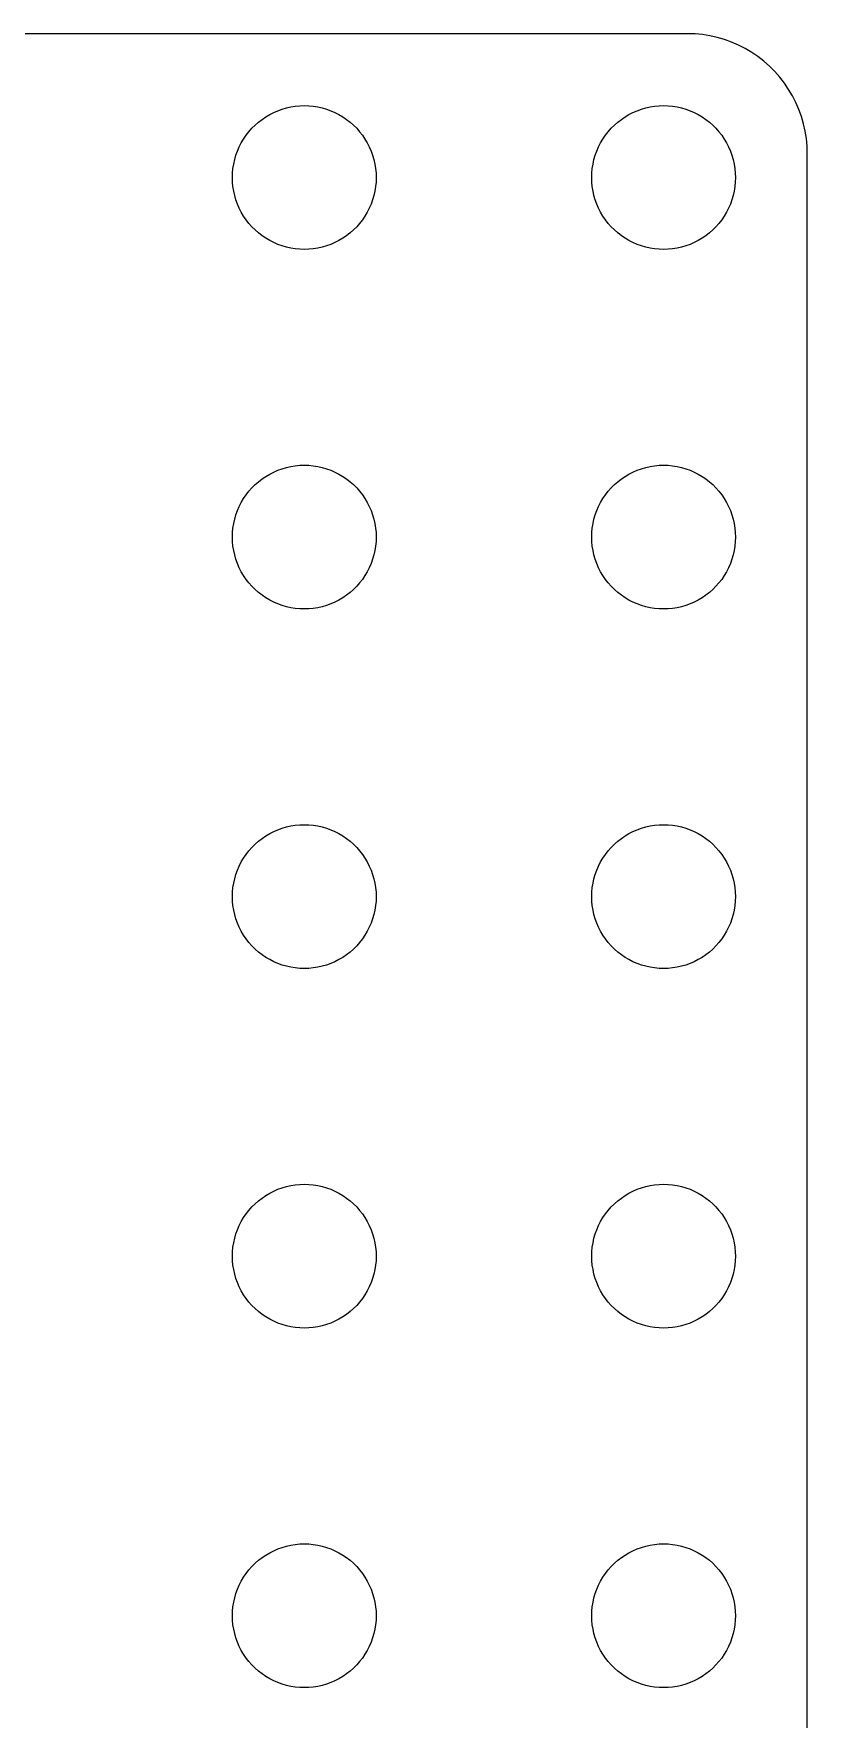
# Model space of a CAD drawing. Header units: metres. Extents: x -66 to 66, y -66 to 66.
# Drawn here: x 33.7 to 66, y -4.3 to 66 of the extents above; entities that cross this region are included whole.
import ezdxf

# ---------------------------------------------------------------- set-up
doc = ezdxf.new("R2010")
doc.units = ezdxf.units.M

msp = doc.modelspace()

# ---------------------------------------------------------------- linework, layer by layer
for p, q in [((61, 66), (-61, 66)), ((61.3139, 65.9901), (61, 66)), ((61.6267, 65.9606), (61.3139, 65.9901)), ((61.9369, 65.9114), (61.6267, 65.9606)), ((62.2435, 65.8429), (61.9369, 65.9114)), ((62.5451, 65.7553), (62.2435, 65.8429)), ((62.8406, 65.6489), (62.5451, 65.7553)), ((63.1289, 65.5241), (62.8406, 65.6489)), ((63.4088, 65.3815), (63.1289, 65.5241)), ((63.6791, 65.2216), (63.4088, 65.3815)), ((63.9389, 65.0451), (63.6791, 65.2216)), ((64.1871, 64.8526), (63.9389, 65.0451)), ((64.4227, 64.6448), (64.1871, 64.8526)), ((64.6448, 64.4227), (64.4227, 64.6448)), ((64.8526, 64.1871), (64.6448, 64.4227)), ((65.0451, 63.9389), (64.8526, 64.1871)), ((65.2216, 63.6791), (65.0451, 63.9389)), ((65.3815, 63.4088), (65.2216, 63.6791)), ((65.5241, 63.1289), (65.3815, 63.4088)), ((43.3925, 62.533), (43.5547, 62.6289)), ((43.5547, 62.6289), (43.7227, 62.7145)), ((43.7227, 62.7145), (43.8956, 62.7893)), ((43.8956, 62.7893), (44.0729, 62.8532)), ((44.0729, 62.8532), (44.2539, 62.9057)), ((44.2539, 62.9057), (44.4379, 62.9469)), ((44.4379, 62.9469), (44.624, 62.9763)), ((44.624, 62.9763), (44.8116, 62.9941)), ((44.8116, 62.9941), (45, 63)), ((45, 63), (45.1884, 62.9941)), ((45.1884, 62.9941), (45.376, 62.9763)), ((45.376, 62.9763), (45.5621, 62.9469)), ((45.5621, 62.9469), (45.7461, 62.9057)), ((45.7461, 62.9057), (45.927, 62.8532)), ((45.927, 62.8532), (46.1044, 62.7893)), ((46.1044, 62.7893), (46.2773, 62.7145)), ((46.2773, 62.7145), (46.4453, 62.6289)), ((46.4453, 62.6289), (46.6075, 62.533)), ((58.3925, 62.533), (58.5547, 62.6289)), ((58.5547, 62.6289), (58.7227, 62.7145)), ((58.7227, 62.7145), (58.8956, 62.7893)), ((58.8956, 62.7893), (59.0729, 62.8532)), ((59.0729, 62.8532), (59.2539, 62.9057)), ((59.2539, 62.9057), (59.4379, 62.9469)), ((59.4379, 62.9469), (59.624, 62.9763)), ((59.624, 62.9763), (59.8116, 62.9941)), ((59.8116, 62.9941), (60, 63)), ((60, 63), (60.1884, 62.9941)), ((60.1884, 62.9941), (60.376, 62.9763)), ((60.376, 62.9763), (60.5621, 62.9469)), ((60.5621, 62.9469), (60.7461, 62.9057)), ((60.7461, 62.9057), (60.927, 62.8532)), ((60.927, 62.8532), (61.1044, 62.7893)), ((61.1044, 62.7893), (61.2773, 62.7145)), ((61.2773, 62.7145), (61.4453, 62.6289)), ((61.4453, 62.6289), (61.6075, 62.533)), ((65.6489, 62.8406), (65.5241, 63.1289)), ((65.7553, 62.5451), (65.6489, 62.8406)), ((42.5729, 61.7634), (42.6885, 61.9123)), ((42.6885, 61.9123), (42.8131, 62.0536)), ((42.8131, 62.0536), (42.9464, 62.1869)), ((42.9464, 62.1869), (43.0877, 62.3115)), ((43.0877, 62.3115), (43.2366, 62.427)), ((43.2366, 62.427), (43.3925, 62.533)), ((46.6075, 62.533), (46.7634, 62.427)), ((46.7634, 62.427), (46.9123, 62.3115)), ((46.9123, 62.3115), (47.0536, 62.1869)), ((47.0536, 62.1869), (47.1869, 62.0536)), ((47.1869, 62.0536), (47.3115, 61.9123)), ((47.3115, 61.9123), (47.427, 61.7634)), ((57.5729, 61.7634), (57.6885, 61.9123)), ((57.6885, 61.9123), (57.8131, 62.0536)), ((57.8131, 62.0536), (57.9464, 62.1869)), ((57.9464, 62.1869), (58.0877, 62.3115)), ((58.0877, 62.3115), (58.2366, 62.427)), ((58.2366, 62.427), (58.3925, 62.533)), ((61.6075, 62.533), (61.7634, 62.427)), ((61.7634, 62.427), (61.9123, 62.3115)), ((61.9123, 62.3115), (62.0536, 62.1869)), ((62.0536, 62.1869), (62.1869, 62.0536)), ((62.1869, 62.0536), (62.3115, 61.9123)), ((62.3115, 61.9123), (62.427, 61.7634)), ((65.8429, 62.2435), (65.7553, 62.5451)), ((65.9114, 61.9369), (65.8429, 62.2435)), ((65.9606, 61.6267), (65.9114, 61.9369)), ((42.2107, 61.1044), (42.2855, 61.2773)), ((42.2855, 61.2773), (42.3711, 61.4453)), ((42.3711, 61.4453), (42.467, 61.6075)), ((42.467, 61.6075), (42.5729, 61.7634)), ((47.427, 61.7634), (47.533, 61.6075)), ((47.533, 61.6075), (47.6289, 61.4453)), ((47.6289, 61.4453), (47.7145, 61.2773)), ((47.7145, 61.2773), (47.7893, 61.1044)), ((57.2107, 61.1044), (57.2855, 61.2773)), ((57.2855, 61.2773), (57.3711, 61.4453)), ((57.3711, 61.4453), (57.467, 61.6075)), ((57.467, 61.6075), (57.5729, 61.7634)), ((62.427, 61.7634), (62.533, 61.6075)), ((62.533, 61.6075), (62.6289, 61.4453)), ((62.6289, 61.4453), (62.7145, 61.2773)), ((62.7145, 61.2773), (62.7893, 61.1044)), ((65.9901, 61.3139), (65.9606, 61.6267)), ((66, 61), (65.9901, 61.3139)), ((42.0237, 60.376), (42.0531, 60.5621)), ((42.0531, 60.5621), (42.0942, 60.7461)), ((42.0942, 60.7461), (42.1468, 60.927)), ((42.1468, 60.927), (42.2107, 61.1044)), ((47.7893, 61.1044), (47.8532, 60.927)), ((47.8532, 60.927), (47.9057, 60.7461)), ((47.9057, 60.7461), (47.9469, 60.5621)), ((47.9469, 60.5621), (47.9763, 60.376)), ((57.0237, 60.376), (57.0531, 60.5621)), ((57.0531, 60.5621), (57.0942, 60.7461)), ((57.0942, 60.7461), (57.1468, 60.927)), ((57.1468, 60.927), (57.2107, 61.1044)), ((62.7893, 61.1044), (62.8532, 60.927)), ((62.8532, 60.927), (62.9057, 60.7461)), ((62.9057, 60.7461), (62.9469, 60.5621)), ((62.9469, 60.5621), (62.9763, 60.376)), ((66, -61), (66, 61)), ((42, 60), (42.0059, 60.1884)), ((42.0059, 59.8116), (42, 60)), ((42.0059, 60.1884), (42.0237, 60.376)), ((42.0237, 59.624), (42.0059, 59.8116)), ((47.9763, 60.376), (47.9941, 60.1884)), ((47.9941, 59.8116), (47.9763, 59.624)), ((47.9941, 60.1884), (48, 60)), ((48, 60), (47.9941, 59.8116)), ((57, 60), (57.0059, 60.1884)), ((57.0059, 59.8116), (57, 60)), ((57.0059, 60.1884), (57.0237, 60.376)), ((57.0237, 59.624), (57.0059, 59.8116)), ((62.9763, 60.376), (62.9941, 60.1884)), ((62.9941, 59.8116), (62.9763, 59.624)), ((62.9941, 60.1884), (63, 60)), ((63, 60), (62.9941, 59.8116)), ((42.0531, 59.4379), (42.0237, 59.624)), ((42.0942, 59.2539), (42.0531, 59.4379)), ((42.1468, 59.0729), (42.0942, 59.2539)), ((42.2107, 58.8956), (42.1468, 59.0729)), ((47.8532, 59.0729), (47.7893, 58.8956)), ((47.9057, 59.2539), (47.8532, 59.0729)), ((47.9469, 59.4379), (47.9057, 59.2539)), ((47.9763, 59.624), (47.9469, 59.4379)), ((57.0531, 59.4379), (57.0237, 59.624)), ((57.0942, 59.2539), (57.0531, 59.4379)), ((57.1468, 59.0729), (57.0942, 59.2539)), ((57.2107, 58.8956), (57.1468, 59.0729)), ((62.8532, 59.0729), (62.7893, 58.8956)), ((62.9057, 59.2539), (62.8532, 59.0729)), ((62.9469, 59.4379), (62.9057, 59.2539)), ((62.9763, 59.624), (62.9469, 59.4379)), ((42.2855, 58.7227), (42.2107, 58.8956)), ((42.3711, 58.5547), (42.2855, 58.7227)), ((42.467, 58.3925), (42.3711, 58.5547)), ((42.5729, 58.2366), (42.467, 58.3925)), ((47.533, 58.3925), (47.427, 58.2366)), ((47.6289, 58.5547), (47.533, 58.3925)), ((47.7145, 58.7227), (47.6289, 58.5547)), ((47.7893, 58.8956), (47.7145, 58.7227)), ((57.2855, 58.7227), (57.2107, 58.8956)), ((57.3711, 58.5547), (57.2855, 58.7227)), ((57.467, 58.3925), (57.3711, 58.5547)), ((57.5729, 58.2366), (57.467, 58.3925)), ((62.533, 58.3925), (62.427, 58.2366)), ((62.6289, 58.5547), (62.533, 58.3925)), ((62.7145, 58.7227), (62.6289, 58.5547)), ((62.7893, 58.8956), (62.7145, 58.7227)), ((42.6885, 58.0877), (42.5729, 58.2366)), ((42.8131, 57.9464), (42.6885, 58.0877)), ((42.9464, 57.8131), (42.8131, 57.9464)), ((43.0877, 57.6885), (42.9464, 57.8131)), ((43.2366, 57.5729), (43.0877, 57.6885)), ((46.9123, 57.6885), (46.7634, 57.5729)), ((47.0536, 57.8131), (46.9123, 57.6885)), ((47.1869, 57.9464), (47.0536, 57.8131)), ((47.3115, 58.0877), (47.1869, 57.9464)), ((47.427, 58.2366), (47.3115, 58.0877)), ((57.6885, 58.0877), (57.5729, 58.2366)), ((57.8131, 57.9464), (57.6885, 58.0877)), ((57.9464, 57.8131), (57.8131, 57.9464)), ((58.0877, 57.6885), (57.9464, 57.8131)), ((58.2366, 57.5729), (58.0877, 57.6885)), ((61.9123, 57.6885), (61.7634, 57.5729)), ((62.0536, 57.8131), (61.9123, 57.6885)), ((62.1869, 57.9464), (62.0536, 57.8131)), ((62.3115, 58.0877), (62.1869, 57.9464)), ((62.427, 58.2366), (62.3115, 58.0877)), ((43.3925, 57.467), (43.2366, 57.5729)), ((43.5547, 57.3711), (43.3925, 57.467)), ((43.7227, 57.2855), (43.5547, 57.3711)), ((43.8956, 57.2107), (43.7227, 57.2855)), ((44.0729, 57.1468), (43.8956, 57.2107)), ((44.2539, 57.0942), (44.0729, 57.1468)), ((44.4379, 57.0531), (44.2539, 57.0942)), ((44.624, 57.0237), (44.4379, 57.0531)), ((44.8116, 57.0059), (44.624, 57.0237)), ((45, 57), (44.8116, 57.0059)), ((45.1884, 57.0059), (45, 57)), ((45.376, 57.0237), (45.1884, 57.0059)), ((45.5621, 57.0531), (45.376, 57.0237)), ((45.7461, 57.0942), (45.5621, 57.0531)), ((45.927, 57.1468), (45.7461, 57.0942)), ((46.1044, 57.2107), (45.927, 57.1468)), ((46.2773, 57.2855), (46.1044, 57.2107)), ((46.4453, 57.3711), (46.2773, 57.2855)), ((46.6075, 57.467), (46.4453, 57.3711)), ((46.7634, 57.5729), (46.6075, 57.467)), ((58.3925, 57.467), (58.2366, 57.5729)), ((58.5547, 57.3711), (58.3925, 57.467)), ((58.7227, 57.2855), (58.5547, 57.3711)), ((58.8956, 57.2107), (58.7227, 57.2855)), ((59.0729, 57.1468), (58.8956, 57.2107)), ((59.2539, 57.0942), (59.0729, 57.1468)), ((59.4379, 57.0531), (59.2539, 57.0942)), ((59.624, 57.0237), (59.4379, 57.0531)), ((59.8116, 57.0059), (59.624, 57.0237)), ((60, 57), (59.8116, 57.0059)), ((60.1884, 57.0059), (60, 57)), ((60.376, 57.0237), (60.1884, 57.0059)), ((60.5621, 57.0531), (60.376, 57.0237)), ((60.7461, 57.0942), (60.5621, 57.0531)), ((60.927, 57.1468), (60.7461, 57.0942)), ((61.1044, 57.2107), (60.927, 57.1468)), ((61.2773, 57.2855), (61.1044, 57.2107)), ((61.4453, 57.3711), (61.2773, 57.2855)), ((61.6075, 57.467), (61.4453, 57.3711)), ((61.7634, 57.5729), (61.6075, 57.467)), ((43.8956, 47.7893), (44.0729, 47.8532)), ((44.0729, 47.8532), (44.2539, 47.9057)), ((44.2539, 47.9057), (44.4379, 47.9469)), ((44.4379, 47.9469), (44.624, 47.9763)), ((44.624, 47.9763), (44.8116, 47.9941)), ((44.8116, 47.9941), (45, 48)), ((45, 48), (45.1884, 47.9941)), ((45.1884, 47.9941), (45.376, 47.9763)), ((45.376, 47.9763), (45.5621, 47.9469)), ((45.5621, 47.9469), (45.7461, 47.9057)), ((45.7461, 47.9057), (45.927, 47.8532)), ((45.927, 47.8532), (46.1044, 47.7893)), ((58.8956, 47.7893), (59.0729, 47.8532)), ((59.0729, 47.8532), (59.2539, 47.9057)), ((59.2539, 47.9057), (59.4379, 47.9469)), ((59.4379, 47.9469), (59.624, 47.9763)), ((59.624, 47.9763), (59.8116, 47.9941)), ((59.8116, 47.9941), (60, 48)), ((60, 48), (60.1884, 47.9941)), ((60.1884, 47.9941), (60.376, 47.9763)), ((60.376, 47.9763), (60.5621, 47.9469)), ((60.5621, 47.9469), (60.7461, 47.9057)), ((60.7461, 47.9057), (60.927, 47.8532)), ((60.927, 47.8532), (61.1044, 47.7893)), ((42.8131, 47.0536), (42.9464, 47.1869)), ((42.9464, 47.1869), (43.0877, 47.3115)), ((43.0877, 47.3115), (43.2366, 47.427)), ((43.2366, 47.427), (43.3925, 47.533)), ((43.3925, 47.533), (43.5547, 47.6289)), ((43.5547, 47.6289), (43.7227, 47.7145)), ((43.7227, 47.7145), (43.8956, 47.7893)), ((46.1044, 47.7893), (46.2773, 47.7145)), ((46.2773, 47.7145), (46.4453, 47.6289)), ((46.4453, 47.6289), (46.6075, 47.533)), ((46.6075, 47.533), (46.7634, 47.427)), ((46.7634, 47.427), (46.9123, 47.3115)), ((46.9123, 47.3115), (47.0536, 47.1869)), ((47.0536, 47.1869), (47.1869, 47.0536)), ((57.8131, 47.0536), (57.9464, 47.1869)), ((57.9464, 47.1869), (58.0877, 47.3115)), ((58.0877, 47.3115), (58.2366, 47.427)), ((58.2366, 47.427), (58.3925, 47.533)), ((58.3925, 47.533), (58.5547, 47.6289)), ((58.5547, 47.6289), (58.7227, 47.7145)), ((58.7227, 47.7145), (58.8956, 47.7893)), ((61.1044, 47.7893), (61.2773, 47.7145)), ((61.2773, 47.7145), (61.4453, 47.6289)), ((61.4453, 47.6289), (61.6075, 47.533)), ((61.6075, 47.533), (61.7634, 47.427)), ((61.7634, 47.427), (61.9123, 47.3115)), ((61.9123, 47.3115), (62.0536, 47.1869)), ((62.0536, 47.1869), (62.1869, 47.0536)), ((42.2855, 46.2773), (42.3711, 46.4453)), ((42.3711, 46.4453), (42.467, 46.6075)), ((42.467, 46.6075), (42.5729, 46.7634)), ((42.5729, 46.7634), (42.6885, 46.9123)), ((42.6885, 46.9123), (42.8131, 47.0536)), ((47.1869, 47.0536), (47.3115, 46.9123)), ((47.3115, 46.9123), (47.427, 46.7634)), ((47.427, 46.7634), (47.533, 46.6075)), ((47.533, 46.6075), (47.6289, 46.4453)), ((47.6289, 46.4453), (47.7145, 46.2773)), ((57.2855, 46.2773), (57.3711, 46.4453)), ((57.3711, 46.4453), (57.467, 46.6075)), ((57.467, 46.6075), (57.5729, 46.7634)), ((57.5729, 46.7634), (57.6885, 46.9123)), ((57.6885, 46.9123), (57.8131, 47.0536)), ((62.1869, 47.0536), (62.3115, 46.9123)), ((62.3115, 46.9123), (62.427, 46.7634)), ((62.427, 46.7634), (62.533, 46.6075)), ((62.533, 46.6075), (62.6289, 46.4453)), ((62.6289, 46.4453), (62.7145, 46.2773)), ((42.0531, 45.5621), (42.0942, 45.7461)), ((42.0942, 45.7461), (42.1468, 45.927)), ((42.1468, 45.927), (42.2107, 46.1044)), ((42.2107, 46.1044), (42.2855, 46.2773)), ((47.7145, 46.2773), (47.7893, 46.1044)), ((47.7893, 46.1044), (47.8532, 45.927)), ((47.8532, 45.927), (47.9057, 45.7461)), ((47.9057, 45.7461), (47.9469, 45.5621)), ((57.0531, 45.5621), (57.0942, 45.7461)), ((57.0942, 45.7461), (57.1468, 45.927)), ((57.1468, 45.927), (57.2107, 46.1044)), ((57.2107, 46.1044), (57.2855, 46.2773)), ((62.7145, 46.2773), (62.7893, 46.1044)), ((62.7893, 46.1044), (62.8532, 45.927)), ((62.8532, 45.927), (62.9057, 45.7461)), ((62.9057, 45.7461), (62.9469, 45.5621)), ((42, 45), (42.0059, 45.1884)), ((42.0059, 45.1884), (42.0237, 45.376)), ((42.0237, 45.376), (42.0531, 45.5621)), ((47.9469, 45.5621), (47.9763, 45.376)), ((47.9763, 45.376), (47.9941, 45.1884)), ((47.9941, 45.1884), (48, 45)), ((57, 45), (57.0059, 45.1884)), ((57.0059, 45.1884), (57.0237, 45.376)), ((57.0237, 45.376), (57.0531, 45.5621)), ((62.9469, 45.5621), (62.9763, 45.376)), ((62.9763, 45.376), (62.9941, 45.1884)), ((62.9941, 45.1884), (63, 45)), ((42.0059, 44.8116), (42, 45)), ((42.0237, 44.624), (42.0059, 44.8116)), ((42.0531, 44.4379), (42.0237, 44.624)), ((42.0942, 44.2539), (42.0531, 44.4379)), ((47.9469, 44.4379), (47.9057, 44.2539)), ((47.9763, 44.624), (47.9469, 44.4379)), ((47.9941, 44.8116), (47.9763, 44.624)), ((48, 45), (47.9941, 44.8116)), ((57.0059, 44.8116), (57, 45)), ((57.0237, 44.624), (57.0059, 44.8116)), ((57.0531, 44.4379), (57.0237, 44.624)), ((57.0942, 44.2539), (57.0531, 44.4379)), ((62.9469, 44.4379), (62.9057, 44.2539)), ((62.9763, 44.624), (62.9469, 44.4379)), ((62.9941, 44.8116), (62.9763, 44.624)), ((63, 45), (62.9941, 44.8116)), ((42.1468, 44.0729), (42.0942, 44.2539)), ((42.2107, 43.8956), (42.1468, 44.0729)), ((42.2855, 43.7227), (42.2107, 43.8956)), ((42.3711, 43.5547), (42.2855, 43.7227)), ((47.7145, 43.7227), (47.6289, 43.5547)), ((47.7893, 43.8956), (47.7145, 43.7227)), ((47.8532, 44.0729), (47.7893, 43.8956)), ((47.9057, 44.2539), (47.8532, 44.0729)), ((57.1468, 44.0729), (57.0942, 44.2539)), ((57.2107, 43.8956), (57.1468, 44.0729)), ((57.2855, 43.7227), (57.2107, 43.8956)), ((57.3711, 43.5547), (57.2855, 43.7227)), ((62.7145, 43.7227), (62.6289, 43.5547)), ((62.7893, 43.8956), (62.7145, 43.7227)), ((62.8532, 44.0729), (62.7893, 43.8956)), ((62.9057, 44.2539), (62.8532, 44.0729)), ((42.467, 43.3925), (42.3711, 43.5547)), ((42.5729, 43.2366), (42.467, 43.3925)), ((42.6885, 43.0877), (42.5729, 43.2366)), ((42.8131, 42.9464), (42.6885, 43.0877)), ((42.9464, 42.8131), (42.8131, 42.9464)), ((47.1869, 42.9464), (47.0536, 42.8131)), ((47.3115, 43.0877), (47.1869, 42.9464)), ((47.427, 43.2366), (47.3115, 43.0877)), ((47.533, 43.3925), (47.427, 43.2366)), ((47.6289, 43.5547), (47.533, 43.3925)), ((57.467, 43.3925), (57.3711, 43.5547)), ((57.5729, 43.2366), (57.467, 43.3925)), ((57.6885, 43.0877), (57.5729, 43.2366)), ((57.8131, 42.9464), (57.6885, 43.0877)), ((57.9464, 42.8131), (57.8131, 42.9464)), ((62.1869, 42.9464), (62.0536, 42.8131)), ((62.3115, 43.0877), (62.1869, 42.9464)), ((62.427, 43.2366), (62.3115, 43.0877)), ((62.533, 43.3925), (62.427, 43.2366)), ((62.6289, 43.5547), (62.533, 43.3925)), ((43.0877, 42.6885), (42.9464, 42.8131)), ((43.2366, 42.5729), (43.0877, 42.6885)), ((43.3925, 42.467), (43.2366, 42.5729)), ((43.5547, 42.3711), (43.3925, 42.467)), ((43.7227, 42.2855), (43.5547, 42.3711)), ((43.8956, 42.2107), (43.7227, 42.2855)), ((44.0729, 42.1468), (43.8956, 42.2107)), ((46.1044, 42.2107), (45.927, 42.1468)), ((46.2773, 42.2855), (46.1044, 42.2107)), ((46.4453, 42.3711), (46.2773, 42.2855)), ((46.6075, 42.467), (46.4453, 42.3711)), ((46.7634, 42.5729), (46.6075, 42.467)), ((46.9123, 42.6885), (46.7634, 42.5729)), ((47.0536, 42.8131), (46.9123, 42.6885)), ((58.0877, 42.6885), (57.9464, 42.8131)), ((58.2366, 42.5729), (58.0877, 42.6885)), ((58.3925, 42.467), (58.2366, 42.5729)), ((58.5547, 42.3711), (58.3925, 42.467)), ((58.7227, 42.2855), (58.5547, 42.3711)), ((58.8956, 42.2107), (58.7227, 42.2855)), ((59.0729, 42.1468), (58.8956, 42.2107)), ((61.1044, 42.2107), (60.927, 42.1468)), ((61.2773, 42.2855), (61.1044, 42.2107)), ((61.4453, 42.3711), (61.2773, 42.2855)), ((61.6075, 42.467), (61.4453, 42.3711)), ((61.7634, 42.5729), (61.6075, 42.467)), ((61.9123, 42.6885), (61.7634, 42.5729)), ((62.0536, 42.8131), (61.9123, 42.6885)), ((44.2539, 42.0942), (44.0729, 42.1468)), ((44.4379, 42.0531), (44.2539, 42.0942)), ((44.624, 42.0237), (44.4379, 42.0531)), ((44.8116, 42.0059), (44.624, 42.0237)), ((45, 42), (44.8116, 42.0059)), ((45.1884, 42.0059), (45, 42)), ((45.376, 42.0237), (45.1884, 42.0059)), ((45.5621, 42.0531), (45.376, 42.0237)), ((45.7461, 42.0942), (45.5621, 42.0531)), ((45.927, 42.1468), (45.7461, 42.0942)), ((59.2539, 42.0942), (59.0729, 42.1468)), ((59.4379, 42.0531), (59.2539, 42.0942)), ((59.624, 42.0237), (59.4379, 42.0531)), ((59.8116, 42.0059), (59.624, 42.0237)), ((60, 42), (59.8116, 42.0059)), ((60.1884, 42.0059), (60, 42)), ((60.376, 42.0237), (60.1884, 42.0059)), ((60.5621, 42.0531), (60.376, 42.0237)), ((60.7461, 42.0942), (60.5621, 42.0531)), ((60.927, 42.1468), (60.7461, 42.0942)), ((43.0877, 32.3115), (43.2366, 32.427)), ((43.2366, 32.427), (43.3925, 32.533)), ((43.3925, 32.533), (43.5547, 32.6289)), ((43.5547, 32.6289), (43.7227, 32.7145)), ((43.7227, 32.7145), (43.8956, 32.7893)), ((43.8956, 32.7893), (44.0729, 32.8532)), ((44.0729, 32.8532), (44.2539, 32.9057)), ((44.2539, 32.9057), (44.4379, 32.9469)), ((44.4379, 32.9469), (44.624, 32.9763)), ((44.624, 32.9763), (44.8116, 32.9941)), ((44.8116, 32.9941), (45, 33)), ((45, 33), (45.1884, 32.9941)), ((45.1884, 32.9941), (45.376, 32.9763)), ((45.376, 32.9763), (45.5621, 32.9469)), ((45.5621, 32.9469), (45.7461, 32.9057)), ((45.7461, 32.9057), (45.927, 32.8532)), ((45.927, 32.8532), (46.1044, 32.7893)), ((46.1044, 32.7893), (46.2773, 32.7145)), ((46.2773, 32.7145), (46.4453, 32.6289)), ((46.4453, 32.6289), (46.6075, 32.533)), ((46.6075, 32.533), (46.7634, 32.427)), ((46.7634, 32.427), (46.9123, 32.3115)), ((58.0877, 32.3115), (58.2366, 32.427)), ((58.2366, 32.427), (58.3925, 32.533)), ((58.3925, 32.533), (58.5547, 32.6289)), ((58.5547, 32.6289), (58.7227, 32.7145)), ((58.7227, 32.7145), (58.8956, 32.7893)), ((58.8956, 32.7893), (59.0729, 32.8532)), ((59.0729, 32.8532), (59.2539, 32.9057)), ((59.2539, 32.9057), (59.4379, 32.9469)), ((59.4379, 32.9469), (59.624, 32.9763)), ((59.624, 32.9763), (59.8116, 32.9941)), ((59.8116, 32.9941), (60, 33)), ((60, 33), (60.1884, 32.9941)), ((60.1884, 32.9941), (60.376, 32.9763)), ((60.376, 32.9763), (60.5621, 32.9469)), ((60.5621, 32.9469), (60.7461, 32.9057)), ((60.7461, 32.9057), (60.927, 32.8532)), ((60.927, 32.8532), (61.1044, 32.7893)), ((61.1044, 32.7893), (61.2773, 32.7145)), ((61.2773, 32.7145), (61.4453, 32.6289)), ((61.4453, 32.6289), (61.6075, 32.533)), ((61.6075, 32.533), (61.7634, 32.427)), ((61.7634, 32.427), (61.9123, 32.3115)), ((42.467, 31.6075), (42.5729, 31.7634)), ((42.5729, 31.7634), (42.6885, 31.9123)), ((42.6885, 31.9123), (42.8131, 32.0536)), ((42.8131, 32.0536), (42.9464, 32.1869)), ((42.9464, 32.1869), (43.0877, 32.3115)), ((46.9123, 32.3115), (47.0536, 32.1869)), ((47.0536, 32.1869), (47.1869, 32.0536)), ((47.1869, 32.0536), (47.3115, 31.9123)), ((47.3115, 31.9123), (47.427, 31.7634)), ((47.427, 31.7634), (47.533, 31.6075)), ((57.467, 31.6075), (57.5729, 31.7634)), ((57.5729, 31.7634), (57.6885, 31.9123)), ((57.6885, 31.9123), (57.8131, 32.0536)), ((57.8131, 32.0536), (57.9464, 32.1869)), ((57.9464, 32.1869), (58.0877, 32.3115)), ((61.9123, 32.3115), (62.0536, 32.1869)), ((62.0536, 32.1869), (62.1869, 32.0536)), ((62.1869, 32.0536), (62.3115, 31.9123)), ((62.3115, 31.9123), (62.427, 31.7634)), ((62.427, 31.7634), (62.533, 31.6075)), ((42.1468, 30.927), (42.2107, 31.1044)), ((42.2107, 31.1044), (42.2855, 31.2773)), ((42.2855, 31.2773), (42.3711, 31.4453)), ((42.3711, 31.4453), (42.467, 31.6075)), ((47.533, 31.6075), (47.6289, 31.4453)), ((47.6289, 31.4453), (47.7145, 31.2773)), ((47.7145, 31.2773), (47.7893, 31.1044)), ((47.7893, 31.1044), (47.8532, 30.927)), ((57.1468, 30.927), (57.2107, 31.1044)), ((57.2107, 31.1044), (57.2855, 31.2773)), ((57.2855, 31.2773), (57.3711, 31.4453)), ((57.3711, 31.4453), (57.467, 31.6075)), ((62.533, 31.6075), (62.6289, 31.4453)), ((62.6289, 31.4453), (62.7145, 31.2773)), ((62.7145, 31.2773), (62.7893, 31.1044)), ((62.7893, 31.1044), (62.8532, 30.927)), ((42.0059, 30.1884), (42.0237, 30.376)), ((42.0237, 30.376), (42.0531, 30.5621)), ((42.0531, 30.5621), (42.0942, 30.7461)), ((42.0942, 30.7461), (42.1468, 30.927)), ((47.8532, 30.927), (47.9057, 30.7461)), ((47.9057, 30.7461), (47.9469, 30.5621)), ((47.9469, 30.5621), (47.9763, 30.376)), ((47.9763, 30.376), (47.9941, 30.1884)), ((57.0059, 30.1884), (57.0237, 30.376)), ((57.0237, 30.376), (57.0531, 30.5621)), ((57.0531, 30.5621), (57.0942, 30.7461)), ((57.0942, 30.7461), (57.1468, 30.927)), ((62.8532, 30.927), (62.9057, 30.7461)), ((62.9057, 30.7461), (62.9469, 30.5621)), ((62.9469, 30.5621), (62.9763, 30.376)), ((62.9763, 30.376), (62.9941, 30.1884)), ((42, 30), (42.0059, 30.1884)), ((42.0059, 29.8116), (42, 30)), ((42.0237, 29.624), (42.0059, 29.8116)), ((42.0531, 29.4379), (42.0237, 29.624)), ((47.9763, 29.624), (47.9469, 29.4379)), ((47.9941, 29.8116), (47.9763, 29.624)), ((47.9941, 30.1884), (48, 30)), ((48, 30), (47.9941, 29.8116)), ((57, 30), (57.0059, 30.1884)), ((57.0059, 29.8116), (57, 30)), ((57.0237, 29.624), (57.0059, 29.8116)), ((57.0531, 29.4379), (57.0237, 29.624)), ((62.9763, 29.624), (62.9469, 29.4379)), ((62.9941, 29.8116), (62.9763, 29.624)), ((62.9941, 30.1884), (63, 30)), ((63, 30), (62.9941, 29.8116)), ((42.0942, 29.2539), (42.0531, 29.4379)), ((42.1468, 29.0729), (42.0942, 29.2539)), ((42.2107, 28.8956), (42.1468, 29.0729)), ((42.2855, 28.7227), (42.2107, 28.8956)), ((47.7893, 28.8956), (47.7145, 28.7227)), ((47.8532, 29.0729), (47.7893, 28.8956)), ((47.9057, 29.2539), (47.8532, 29.0729)), ((47.9469, 29.4379), (47.9057, 29.2539)), ((57.0942, 29.2539), (57.0531, 29.4379)), ((57.1468, 29.0729), (57.0942, 29.2539)), ((57.2107, 28.8956), (57.1468, 29.0729)), ((57.2855, 28.7227), (57.2107, 28.8956)), ((62.7893, 28.8956), (62.7145, 28.7227)), ((62.8532, 29.0729), (62.7893, 28.8956)), ((62.9057, 29.2539), (62.8532, 29.0729)), ((62.9469, 29.4379), (62.9057, 29.2539)), ((42.3711, 28.5547), (42.2855, 28.7227)), ((42.467, 28.3925), (42.3711, 28.5547)), ((42.5729, 28.2366), (42.467, 28.3925)), ((42.6885, 28.0877), (42.5729, 28.2366)), ((47.427, 28.2366), (47.3115, 28.0877)), ((47.533, 28.3925), (47.427, 28.2366)), ((47.6289, 28.5547), (47.533, 28.3925)), ((47.7145, 28.7227), (47.6289, 28.5547)), ((57.3711, 28.5547), (57.2855, 28.7227)), ((57.467, 28.3925), (57.3711, 28.5547)), ((57.5729, 28.2366), (57.467, 28.3925)), ((57.6885, 28.0877), (57.5729, 28.2366)), ((62.427, 28.2366), (62.3115, 28.0877)), ((62.533, 28.3925), (62.427, 28.2366)), ((62.6289, 28.5547), (62.533, 28.3925)), ((62.7145, 28.7227), (62.6289, 28.5547)), ((42.8131, 27.9464), (42.6885, 28.0877)), ((42.9464, 27.8131), (42.8131, 27.9464)), ((43.0877, 27.6884), (42.9464, 27.8131)), ((43.2366, 27.5729), (43.0877, 27.6884)), ((43.3925, 27.467), (43.2366, 27.5729)), ((43.5547, 27.3711), (43.3925, 27.467)), ((46.6075, 27.467), (46.4453, 27.3711)), ((46.7634, 27.5729), (46.6075, 27.467)), ((46.9123, 27.6884), (46.7634, 27.5729)), ((47.0536, 27.8131), (46.9123, 27.6884)), ((47.1869, 27.9464), (47.0536, 27.8131)), ((47.3115, 28.0877), (47.1869, 27.9464)), ((57.8131, 27.9464), (57.6885, 28.0877)), ((57.9464, 27.8131), (57.8131, 27.9464)), ((58.0877, 27.6884), (57.9464, 27.8131)), ((58.2366, 27.5729), (58.0877, 27.6884)), ((58.3925, 27.467), (58.2366, 27.5729)), ((58.5547, 27.3711), (58.3925, 27.467)), ((61.6075, 27.467), (61.4453, 27.3711)), ((61.7634, 27.5729), (61.6075, 27.467)), ((61.9123, 27.6884), (61.7634, 27.5729)), ((62.0536, 27.8131), (61.9123, 27.6884)), ((62.1869, 27.9464), (62.0536, 27.8131)), ((62.3115, 28.0877), (62.1869, 27.9464)), ((43.7227, 27.2855), (43.5547, 27.3711)), ((43.8956, 27.2107), (43.7227, 27.2855)), ((44.0729, 27.1468), (43.8956, 27.2107)), ((44.2539, 27.0942), (44.0729, 27.1468)), ((44.4379, 27.0531), (44.2539, 27.0942)), ((44.624, 27.0237), (44.4379, 27.0531)), ((44.8116, 27.0059), (44.624, 27.0237)), ((45, 27), (44.8116, 27.0059)), ((45.1884, 27.0059), (45, 27)), ((45.376, 27.0237), (45.1884, 27.0059)), ((45.5621, 27.0531), (45.376, 27.0237)), ((45.7461, 27.0942), (45.5621, 27.0531)), ((45.927, 27.1468), (45.7461, 27.0942)), ((46.1044, 27.2107), (45.927, 27.1468)), ((46.2773, 27.2855), (46.1044, 27.2107)), ((46.4453, 27.3711), (46.2773, 27.2855)), ((58.7227, 27.2855), (58.5547, 27.3711)), ((58.8956, 27.2107), (58.7227, 27.2855)), ((59.0729, 27.1468), (58.8956, 27.2107)), ((59.2539, 27.0942), (59.0729, 27.1468)), ((59.4379, 27.0531), (59.2539, 27.0942)), ((59.624, 27.0237), (59.4379, 27.0531)), ((59.8116, 27.0059), (59.624, 27.0237)), ((60, 27), (59.8116, 27.0059)), ((60.1884, 27.0059), (60, 27)), ((60.376, 27.0237), (60.1884, 27.0059)), ((60.5621, 27.0531), (60.376, 27.0237)), ((60.7461, 27.0942), (60.5621, 27.0531)), ((60.927, 27.1468), (60.7461, 27.0942)), ((61.1044, 27.2107), (60.927, 27.1468)), ((61.2773, 27.2855), (61.1044, 27.2107)), ((61.4453, 27.3711), (61.2773, 27.2855)), ((43.3925, 17.533), (43.5547, 17.6289)), ((43.5547, 17.6289), (43.7227, 17.7145)), ((43.7227, 17.7145), (43.8956, 17.7893)), ((43.8956, 17.7893), (44.0729, 17.8532)), ((44.0729, 17.8532), (44.2539, 17.9057)), ((44.2539, 17.9057), (44.4379, 17.9469)), ((44.4379, 17.9469), (44.624, 17.9763)), ((44.624, 17.9763), (44.8116, 17.9941)), ((44.8116, 17.9941), (45, 18)), ((45, 18), (45.1884, 17.9941)), ((45.1884, 17.9941), (45.376, 17.9763)), ((45.376, 17.9763), (45.5621, 17.9469)), ((45.5621, 17.9469), (45.7461, 17.9057)), ((45.7461, 17.9057), (45.927, 17.8532)), ((45.927, 17.8532), (46.1044, 17.7893)), ((46.1044, 17.7893), (46.2773, 17.7145)), ((46.2773, 17.7145), (46.4453, 17.6289)), ((46.4453, 17.6289), (46.6075, 17.533)), ((58.3925, 17.533), (58.5547, 17.6289)), ((58.5547, 17.6289), (58.7227, 17.7145)), ((58.7227, 17.7145), (58.8956, 17.7893)), ((58.8956, 17.7893), (59.0729, 17.8532)), ((59.0729, 17.8532), (59.2539, 17.9057)), ((59.2539, 17.9057), (59.4379, 17.9469)), ((59.4379, 17.9469), (59.624, 17.9763)), ((59.624, 17.9763), (59.8116, 17.9941)), ((59.8116, 17.9941), (60, 18)), ((60, 18), (60.1884, 17.9941)), ((60.1884, 17.9941), (60.376, 17.9763)), ((60.376, 17.9763), (60.5621, 17.9469)), ((60.5621, 17.9469), (60.7461, 17.9057)), ((60.7461, 17.9057), (60.927, 17.8532)), ((60.927, 17.8532), (61.1044, 17.7893)), ((61.1044, 17.7893), (61.2773, 17.7145)), ((61.2773, 17.7145), (61.4453, 17.6289)), ((61.4453, 17.6289), (61.6075, 17.533)), ((42.5729, 16.7634), (42.6885, 16.9123)), ((42.6885, 16.9123), (42.8131, 17.0536)), ((42.8131, 17.0536), (42.9464, 17.1869)), ((42.9464, 17.1869), (43.0877, 17.3115)), ((43.0877, 17.3115), (43.2366, 17.427)), ((43.2366, 17.427), (43.3925, 17.533)), ((46.6075, 17.533), (46.7634, 17.427)), ((46.7634, 17.427), (46.9123, 17.3115)), ((46.9123, 17.3115), (47.0536, 17.1869)), ((47.0536, 17.1869), (47.1869, 17.0536)), ((47.1869, 17.0536), (47.3115, 16.9123)), ((47.3115, 16.9123), (47.427, 16.7634)), ((57.5729, 16.7634), (57.6885, 16.9123)), ((57.6885, 16.9123), (57.8131, 17.0536)), ((57.8131, 17.0536), (57.9464, 17.1869)), ((57.9464, 17.1869), (58.0877, 17.3115)), ((58.0877, 17.3115), (58.2366, 17.427)), ((58.2366, 17.427), (58.3925, 17.533)), ((61.6075, 17.533), (61.7634, 17.427)), ((61.7634, 17.427), (61.9123, 17.3115)), ((61.9123, 17.3115), (62.0536, 17.1869)), ((62.0536, 17.1869), (62.1869, 17.0536)), ((62.1869, 17.0536), (62.3115, 16.9123)), ((62.3115, 16.9123), (62.427, 16.7634)), ((42.2107, 16.1044), (42.2855, 16.2773)), ((42.2855, 16.2773), (42.3711, 16.4453)), ((42.3711, 16.4453), (42.467, 16.6075)), ((42.467, 16.6075), (42.5729, 16.7634)), ((47.427, 16.7634), (47.533, 16.6075)), ((47.533, 16.6075), (47.6289, 16.4453)), ((47.6289, 16.4453), (47.7145, 16.2773)), ((47.7145, 16.2773), (47.7893, 16.1044)), ((57.2107, 16.1044), (57.2855, 16.2773)), ((57.2855, 16.2773), (57.3711, 16.4453)), ((57.3711, 16.4453), (57.467, 16.6075)), ((57.467, 16.6075), (57.5729, 16.7634)), ((62.427, 16.7634), (62.533, 16.6075)), ((62.533, 16.6075), (62.6289, 16.4453)), ((62.6289, 16.4453), (62.7145, 16.2773)), ((62.7145, 16.2773), (62.7893, 16.1044)), ((42.0237, 15.376), (42.0531, 15.5621)), ((42.0531, 15.5621), (42.0942, 15.7461)), ((42.0942, 15.7461), (42.1468, 15.927)), ((42.1468, 15.927), (42.2107, 16.1044)), ((47.7893, 16.1044), (47.8532, 15.927)), ((47.8532, 15.927), (47.9057, 15.7461)), ((47.9057, 15.7461), (47.9469, 15.5621)), ((47.9469, 15.5621), (47.9763, 15.376)), ((57.0237, 15.376), (57.0531, 15.5621)), ((57.0531, 15.5621), (57.0942, 15.7461)), ((57.0942, 15.7461), (57.1468, 15.927)), ((57.1468, 15.927), (57.2107, 16.1044)), ((62.7893, 16.1044), (62.8532, 15.927)), ((62.8532, 15.927), (62.9057, 15.7461)), ((62.9057, 15.7461), (62.9469, 15.5621)), ((62.9469, 15.5621), (62.9763, 15.376)), ((42, 15), (42.0059, 15.1884)), ((42.0059, 14.8116), (42, 15)), ((42.0059, 15.1884), (42.0237, 15.376)), ((42.0237, 14.624), (42.0059, 14.8116)), ((47.9763, 15.376), (47.9941, 15.1884)), ((47.9941, 14.8116), (47.9763, 14.624)), ((47.9941, 15.1884), (48, 15)), ((48, 15), (47.9941, 14.8116)), ((57, 15), (57.0059, 15.1884)), ((57.0059, 14.8116), (57, 15)), ((57.0059, 15.1884), (57.0237, 15.376)), ((57.0237, 14.624), (57.0059, 14.8116)), ((62.9763, 15.376), (62.9941, 15.1884)), ((62.9941, 14.8116), (62.9763, 14.624)), ((62.9941, 15.1884), (63, 15)), ((63, 15), (62.9941, 14.8116)), ((42.0531, 14.4379), (42.0237, 14.624)), ((42.0942, 14.2539), (42.0531, 14.4379)), ((42.1468, 14.0729), (42.0942, 14.2539)), ((42.2107, 13.8956), (42.1468, 14.0729)), ((47.8532, 14.0729), (47.7893, 13.8956)), ((47.9057, 14.2539), (47.8532, 14.0729)), ((47.9469, 14.4379), (47.9057, 14.2539)), ((47.9763, 14.624), (47.9469, 14.4379)), ((57.0531, 14.4379), (57.0237, 14.624)), ((57.0942, 14.2539), (57.0531, 14.4379)), ((57.1468, 14.0729), (57.0942, 14.2539)), ((57.2107, 13.8956), (57.1468, 14.0729)), ((62.8532, 14.0729), (62.7893, 13.8956)), ((62.9057, 14.2539), (62.8532, 14.0729)), ((62.9469, 14.4379), (62.9057, 14.2539)), ((62.9763, 14.624), (62.9469, 14.4379)), ((42.2855, 13.7227), (42.2107, 13.8956)), ((42.3711, 13.5547), (42.2855, 13.7227)), ((42.467, 13.3925), (42.3711, 13.5547)), ((42.5729, 13.2366), (42.467, 13.3925)), ((47.533, 13.3925), (47.427, 13.2366)), ((47.6289, 13.5547), (47.533, 13.3925)), ((47.7145, 13.7227), (47.6289, 13.5547)), ((47.7893, 13.8956), (47.7145, 13.7227)), ((57.2855, 13.7227), (57.2107, 13.8956)), ((57.3711, 13.5547), (57.2855, 13.7227)), ((57.467, 13.3925), (57.3711, 13.5547)), ((57.5729, 13.2366), (57.467, 13.3925)), ((62.533, 13.3925), (62.427, 13.2366)), ((62.6289, 13.5547), (62.533, 13.3925)), ((62.7145, 13.7227), (62.6289, 13.5547)), ((62.7893, 13.8956), (62.7145, 13.7227)), ((42.6885, 13.0877), (42.5729, 13.2366)), ((42.8131, 12.9464), (42.6885, 13.0877)), ((42.9464, 12.8131), (42.8131, 12.9464)), ((43.0877, 12.6884), (42.9464, 12.8131)), ((43.2366, 12.5729), (43.0877, 12.6884)), ((46.9123, 12.6884), (46.7634, 12.5729)), ((47.0536, 12.8131), (46.9123, 12.6884)), ((47.1869, 12.9464), (47.0536, 12.8131)), ((47.3115, 13.0877), (47.1869, 12.9464)), ((47.427, 13.2366), (47.3115, 13.0877)), ((57.6885, 13.0877), (57.5729, 13.2366)), ((57.8131, 12.9464), (57.6885, 13.0877)), ((57.9464, 12.8131), (57.8131, 12.9464)), ((58.0877, 12.6884), (57.9464, 12.8131)), ((58.2366, 12.5729), (58.0877, 12.6884)), ((61.9123, 12.6884), (61.7634, 12.5729)), ((62.0536, 12.8131), (61.9123, 12.6884)), ((62.1869, 12.9464), (62.0536, 12.8131)), ((62.3115, 13.0877), (62.1869, 12.9464)), ((62.427, 13.2366), (62.3115, 13.0877)), ((43.3925, 12.467), (43.2366, 12.5729)), ((43.5547, 12.3711), (43.3925, 12.467)), ((43.7227, 12.2855), (43.5547, 12.3711)), ((43.8956, 12.2107), (43.7227, 12.2855)), ((44.0729, 12.1468), (43.8956, 12.2107)), ((44.2539, 12.0942), (44.0729, 12.1468)), ((44.4379, 12.0531), (44.2539, 12.0942)), ((44.624, 12.0237), (44.4379, 12.0531)), ((44.8116, 12.0059), (44.624, 12.0237)), ((45, 12), (44.8116, 12.0059)), ((45.1884, 12.0059), (45, 12)), ((45.376, 12.0237), (45.1884, 12.0059)), ((45.5621, 12.0531), (45.376, 12.0237)), ((45.7461, 12.0942), (45.5621, 12.0531)), ((45.927, 12.1468), (45.7461, 12.0942)), ((46.1044, 12.2107), (45.927, 12.1468)), ((46.2773, 12.2855), (46.1044, 12.2107)), ((46.4453, 12.3711), (46.2773, 12.2855)), ((46.6075, 12.467), (46.4453, 12.3711)), ((46.7634, 12.5729), (46.6075, 12.467)), ((58.3925, 12.467), (58.2366, 12.5729)), ((58.5547, 12.3711), (58.3925, 12.467)), ((58.7227, 12.2855), (58.5547, 12.3711)), ((58.8956, 12.2107), (58.7227, 12.2855)), ((59.0729, 12.1468), (58.8956, 12.2107)), ((59.2539, 12.0942), (59.0729, 12.1468)), ((59.4379, 12.0531), (59.2539, 12.0942)), ((59.624, 12.0237), (59.4379, 12.0531)), ((59.8116, 12.0059), (59.624, 12.0237)), ((60, 12), (59.8116, 12.0059)), ((60.1884, 12.0059), (60, 12)), ((60.376, 12.0237), (60.1884, 12.0059)), ((60.5621, 12.0531), (60.376, 12.0237)), ((60.7461, 12.0942), (60.5621, 12.0531)), ((60.927, 12.1468), (60.7461, 12.0942)), ((61.1044, 12.2107), (60.927, 12.1468)), ((61.2773, 12.2855), (61.1044, 12.2107)), ((61.4453, 12.3711), (61.2773, 12.2855)), ((61.6075, 12.467), (61.4453, 12.3711)), ((61.7634, 12.5729), (61.6075, 12.467)), ((43.8956, 2.78932), (44.0729, 2.85316)), ((44.0729, 2.85316), (44.2539, 2.90575)), ((44.2539, 2.90575), (44.4379, 2.94685)), ((44.4379, 2.94685), (44.624, 2.97633)), ((44.624, 2.97633), (44.8116, 2.99408)), ((44.8116, 2.99408), (45, 3)), ((45, 3), (45.1884, 2.99408)), ((45.1884, 2.99408), (45.376, 2.97633)), ((45.376, 2.97633), (45.5621, 2.94685)), ((45.5621, 2.94685), (45.7461, 2.90575)), ((45.7461, 2.90575), (45.927, 2.85316)), ((45.927, 2.85316), (46.1044, 2.78932)), ((58.8956, 2.78932), (59.0729, 2.85316)), ((59.0729, 2.85316), (59.2539, 2.90575)), ((59.2539, 2.90575), (59.4379, 2.94685)), ((59.4379, 2.94685), (59.624, 2.97633)), ((59.624, 2.97633), (59.8116, 2.99408)), ((59.8116, 2.99408), (60, 3)), ((60, 3), (60.1884, 2.99408)), ((60.1884, 2.99408), (60.376, 2.97633)), ((60.376, 2.97633), (60.5621, 2.94685)), ((60.5621, 2.94685), (60.7461, 2.90575)), ((60.7461, 2.90575), (60.927, 2.85316)), ((60.927, 2.85316), (61.1044, 2.78932)), ((42.8131, 2.05363), (42.9464, 2.1869)), ((42.9464, 2.1869), (43.0877, 2.31154)), ((43.0877, 2.31154), (43.2366, 2.42705)), ((43.2366, 2.42705), (43.3925, 2.53297)), ((43.3925, 2.53297), (43.5547, 2.62891)), ((43.5547, 2.62891), (43.7227, 2.71448)), ((43.7227, 2.71448), (43.8956, 2.78932)), ((46.1044, 2.78932), (46.2773, 2.71448)), ((46.2773, 2.71448), (46.4453, 2.62891)), ((46.4453, 2.62891), (46.6075, 2.53297)), ((46.6075, 2.53297), (46.7634, 2.42705)), ((46.7634, 2.42705), (46.9123, 2.31154)), ((46.9123, 2.31154), (47.0536, 2.1869)), ((47.0536, 2.1869), (47.1869, 2.05363)), ((57.8131, 2.05363), (57.9464, 2.1869)), ((57.9464, 2.1869), (58.0877, 2.31154)), ((58.0877, 2.31154), (58.2366, 2.42705)), ((58.2366, 2.42705), (58.3925, 2.53297)), ((58.3925, 2.53297), (58.5547, 2.62891)), ((58.5547, 2.62891), (58.7227, 2.71448)), ((58.7227, 2.71448), (58.8956, 2.78932)), ((61.1044, 2.78932), (61.2773, 2.71448)), ((61.2773, 2.71448), (61.4453, 2.62891)), ((61.4453, 2.62891), (61.6075, 2.53297)), ((61.6075, 2.53297), (61.7634, 2.42705)), ((61.7634, 2.42705), (61.9123, 2.31154)), ((61.9123, 2.31154), (62.0536, 2.1869)), ((62.0536, 2.1869), (62.1869, 2.05363)), ((42.2855, 1.27733), (42.3711, 1.44525)), ((42.3711, 1.44525), (42.467, 1.60747)), ((42.467, 1.60747), (42.5729, 1.76335)), ((42.5729, 1.76335), (42.6885, 1.91226)), ((42.6885, 1.91226), (42.8131, 2.05363)), ((47.1869, 2.05363), (47.3115, 1.91226)), ((47.3115, 1.91226), (47.427, 1.76335)), ((47.427, 1.76335), (47.533, 1.60747)), ((47.533, 1.60747), (47.6289, 1.44525)), ((47.6289, 1.44525), (47.7145, 1.27733)), ((57.2855, 1.27733), (57.3711, 1.44525)), ((57.3711, 1.44525), (57.467, 1.60747)), ((57.467, 1.60747), (57.5729, 1.76335)), ((57.5729, 1.76335), (57.6885, 1.91226)), ((57.6885, 1.91226), (57.8131, 2.05363)), ((62.1869, 2.05363), (62.3115, 1.91226)), ((62.3115, 1.91226), (62.427, 1.76335)), ((62.427, 1.76335), (62.533, 1.60747)), ((62.533, 1.60747), (62.6289, 1.44525)), ((62.6289, 1.44525), (62.7145, 1.27733)), ((42.0531, 0.56213), (42.0942, 0.74606)), ((42.0942, 0.74606), (42.1468, 0.92705)), ((42.1468, 0.92705), (42.2107, 1.10437)), ((42.2107, 1.10437), (42.2855, 1.27733)), ((47.7145, 1.27733), (47.7893, 1.10437)), ((47.7893, 1.10437), (47.8532, 0.92705)), ((47.8532, 0.92705), (47.9057, 0.74606)), ((47.9057, 0.74606), (47.9469, 0.56213)), ((57.0531, 0.56213), (57.0942, 0.74606)), ((57.0942, 0.74606), (57.1468, 0.92705)), ((57.1468, 0.92705), (57.2107, 1.10437)), ((57.2107, 1.10437), (57.2855, 1.27733)), ((62.7145, 1.27733), (62.7893, 1.10437)), ((62.7893, 1.10437), (62.8532, 0.92705)), ((62.8532, 0.92705), (62.9057, 0.74606)), ((62.9057, 0.74606), (62.9469, 0.56213)), ((42, 0), (42.0059, 0.18837)), ((42.0059, -0.18837), (42, 0)), ((42.0059, 0.18837), (42.0237, 0.37599)), ((42.0237, 0.37599), (42.0531, 0.56213)), ((47.9469, 0.56213), (47.9763, 0.37599)), ((47.9763, 0.37599), (47.9941, 0.18837)), ((47.9941, 0.18837), (48, 0)), ((48, 0), (47.9941, -0.18837)), ((57, 0), (57.0059, 0.18837)), ((57.0059, -0.18837), (57, 0)), ((57.0059, 0.18837), (57.0237, 0.37599)), ((57.0237, 0.37599), (57.0531, 0.56213)), ((62.9469, 0.56213), (62.9763, 0.37599)), ((62.9763, 0.37599), (62.9941, 0.18837)), ((62.9941, 0.18837), (63, 0)), ((63, 0), (62.9941, -0.18837)), ((42.0237, -0.37599), (42.0059, -0.18837)), ((42.0531, -0.56213), (42.0237, -0.37599)), ((42.0942, -0.74606), (42.0531, -0.56213)), ((47.9469, -0.56213), (47.9057, -0.74606)), ((47.9763, -0.37599), (47.9469, -0.56213)), ((47.9941, -0.18837), (47.9763, -0.37599)), ((57.0237, -0.37599), (57.0059, -0.18837)), ((57.0531, -0.56213), (57.0237, -0.37599)), ((57.0942, -0.74606), (57.0531, -0.56213)), ((62.9469, -0.56213), (62.9057, -0.74606)), ((62.9763, -0.37599), (62.9469, -0.56213)), ((62.9941, -0.18837), (62.9763, -0.37599)), ((42.1468, -0.92705), (42.0942, -0.74606)), ((42.2107, -1.10437), (42.1468, -0.92705)), ((42.2855, -1.27733), (42.2107, -1.10437)), ((42.3711, -1.44525), (42.2855, -1.27733)), ((47.7145, -1.27733), (47.6289, -1.44525)), ((47.7893, -1.10437), (47.7145, -1.27733)), ((47.8532, -0.92705), (47.7893, -1.10437)), ((47.9057, -0.74606), (47.8532, -0.92705)), ((57.1468, -0.92705), (57.0942, -0.74606)), ((57.2107, -1.10437), (57.1468, -0.92705)), ((57.2855, -1.27733), (57.2107, -1.10437)), ((57.3711, -1.44525), (57.2855, -1.27733)), ((62.7145, -1.27733), (62.6289, -1.44525)), ((62.7893, -1.10437), (62.7145, -1.27733)), ((62.8532, -0.92705), (62.7893, -1.10437)), ((62.9057, -0.74606), (62.8532, -0.92705)), ((42.467, -1.60747), (42.3711, -1.44525)), ((42.5729, -1.76335), (42.467, -1.60747)), ((42.6885, -1.91226), (42.5729, -1.76335)), ((42.8131, -2.05363), (42.6885, -1.91226)), ((42.9464, -2.1869), (42.8131, -2.05363)), ((47.1869, -2.05363), (47.0536, -2.1869)), ((47.3115, -1.91226), (47.1869, -2.05363)), ((47.427, -1.76335), (47.3115, -1.91226)), ((47.533, -1.60747), (47.427, -1.76335)), ((47.6289, -1.44525), (47.533, -1.60747)), ((57.467, -1.60747), (57.3711, -1.44525)), ((57.5729, -1.76335), (57.467, -1.60747)), ((57.6885, -1.91226), (57.5729, -1.76335)), ((57.8131, -2.05363), (57.6885, -1.91226)), ((57.9464, -2.1869), (57.8131, -2.05363)), ((62.1869, -2.05363), (62.0536, -2.1869)), ((62.3115, -1.91226), (62.1869, -2.05363)), ((62.427, -1.76335), (62.3115, -1.91226)), ((62.533, -1.60747), (62.427, -1.76335)), ((62.6289, -1.44525), (62.533, -1.60747)), ((43.0877, -2.31154), (42.9464, -2.1869)), ((43.2366, -2.42705), (43.0877, -2.31154)), ((43.3925, -2.53297), (43.2366, -2.42705)), ((43.5547, -2.62891), (43.3925, -2.53297)), ((43.7227, -2.71448), (43.5547, -2.62891)), ((43.8956, -2.78932), (43.7227, -2.71448)), ((44.0729, -2.85316), (43.8956, -2.78932)), ((46.1044, -2.78932), (45.927, -2.85316)), ((46.2773, -2.71448), (46.1044, -2.78932)), ((46.4453, -2.62891), (46.2773, -2.71448)), ((46.6075, -2.53297), (46.4453, -2.62891)), ((46.7634, -2.42705), (46.6075, -2.53297)), ((46.9123, -2.31154), (46.7634, -2.42705)), ((47.0536, -2.1869), (46.9123, -2.31154)), ((58.0877, -2.31154), (57.9464, -2.1869)), ((58.2366, -2.42705), (58.0877, -2.31154)), ((58.3925, -2.53297), (58.2366, -2.42705)), ((58.5547, -2.62891), (58.3925, -2.53297)), ((58.7227, -2.71448), (58.5547, -2.62891)), ((58.8956, -2.78932), (58.7227, -2.71448)), ((59.0729, -2.85316), (58.8956, -2.78932)), ((61.1044, -2.78932), (60.927, -2.85316)), ((61.2773, -2.71448), (61.1044, -2.78932)), ((61.4453, -2.62891), (61.2773, -2.71448)), ((61.6075, -2.53297), (61.4453, -2.62891)), ((61.7634, -2.42705), (61.6075, -2.53297)), ((61.9123, -2.31154), (61.7634, -2.42705)), ((62.0536, -2.1869), (61.9123, -2.31154)), ((44.2539, -2.90575), (44.0729, -2.85316)), ((44.4379, -2.94685), (44.2539, -2.90575)), ((44.624, -2.97633), (44.4379, -2.94685)), ((44.8116, -2.99408), (44.624, -2.97633)), ((45, -3), (44.8116, -2.99408)), ((45.1884, -2.99408), (45, -3)), ((45.376, -2.97633), (45.1884, -2.99408)), ((45.5621, -2.94685), (45.376, -2.97633)), ((45.7461, -2.90575), (45.5621, -2.94685)), ((45.927, -2.85316), (45.7461, -2.90575)), ((59.2539, -2.90575), (59.0729, -2.85316)), ((59.4379, -2.94685), (59.2539, -2.90575)), ((59.624, -2.97633), (59.4379, -2.94685)), ((59.8116, -2.99408), (59.624, -2.97633)), ((60, -3), (59.8116, -2.99408)), ((60.1884, -2.99408), (60, -3)), ((60.376, -2.97633), (60.1884, -2.99408)), ((60.5621, -2.94685), (60.376, -2.97633)), ((60.7461, -2.90575), (60.5621, -2.94685)), ((60.927, -2.85316), (60.7461, -2.90575))]:
    msp.add_line(p, q)

doc.saveas('drawing.dxf')
